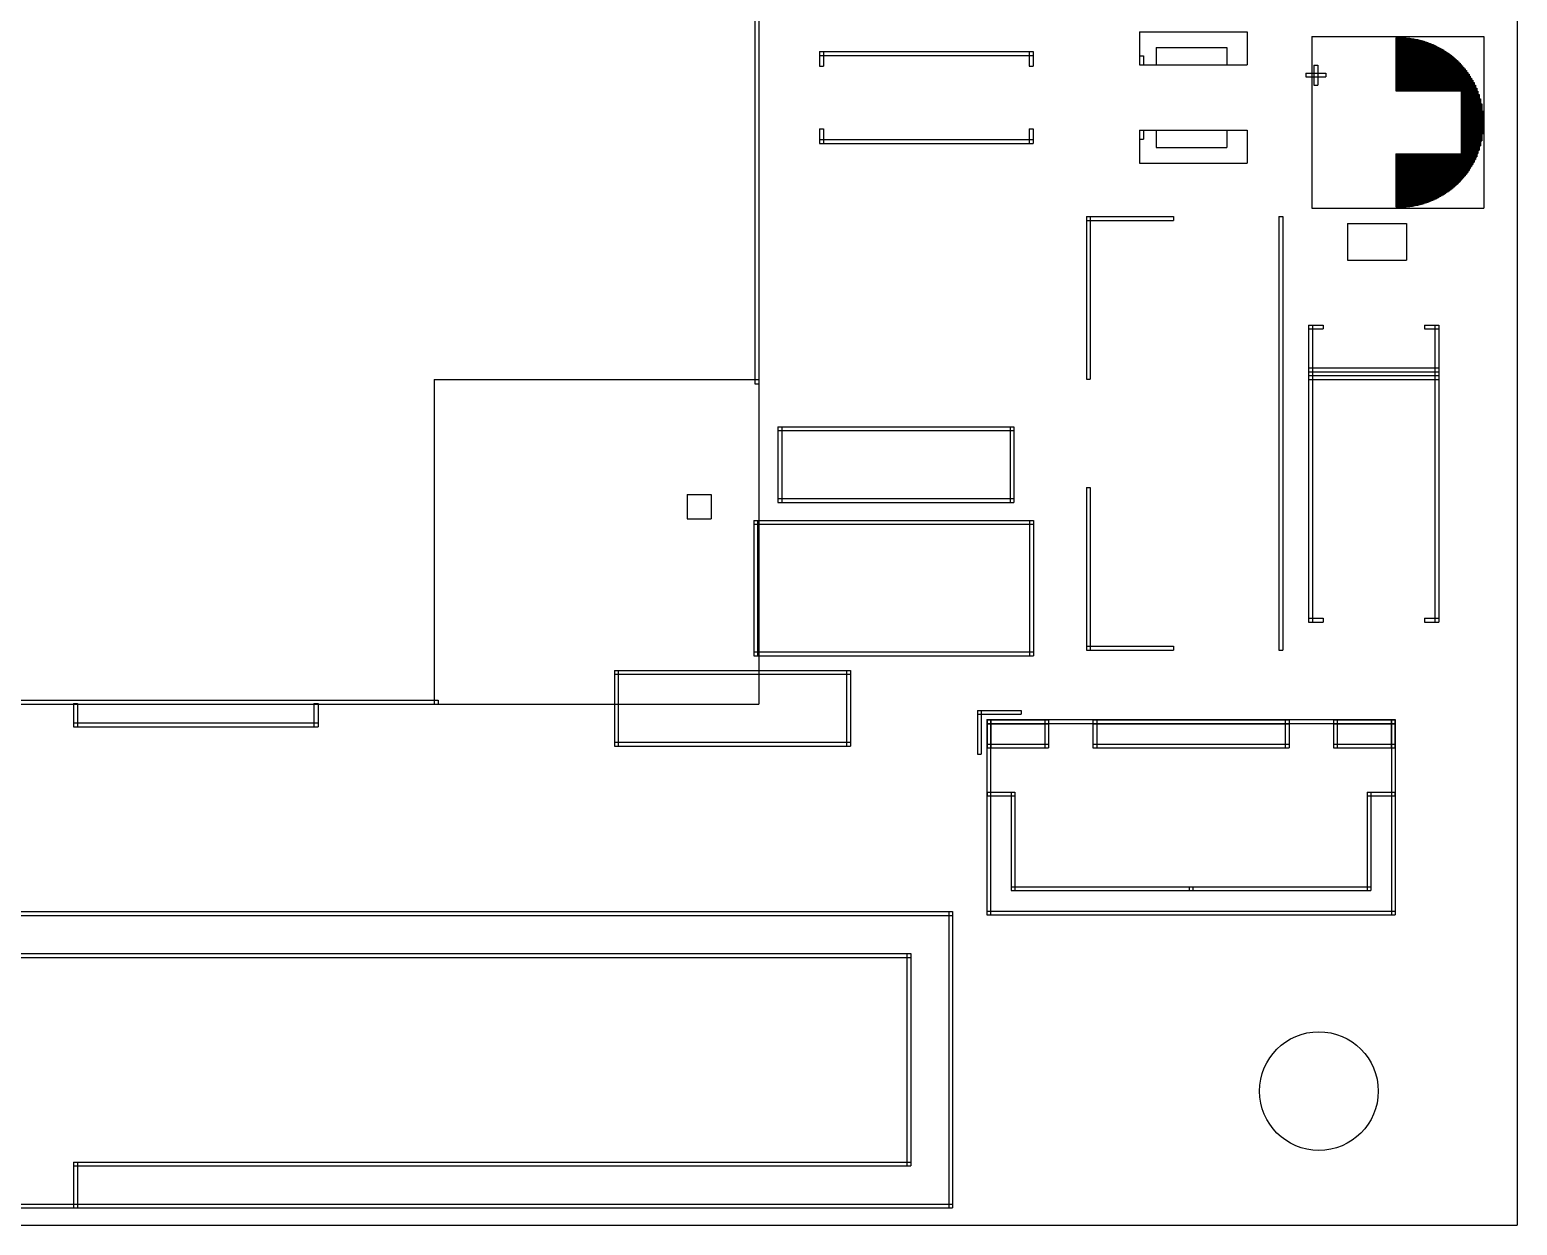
# Model space of a CAD drawing. Header units: metres. Extents: x 0 to 3427, y -3382 to 0.
# Drawn here: x 1601 to 3427, y -3348 to -1880 of the extents above; entities that cross this region are included whole.
import ezdxf

# ---------------------------------------------------------------- set-up
doc = ezdxf.new("R2010")
doc.units = ezdxf.units.M

msp = doc.modelspace()

# ---------------------------------------------------------------- linework, layer by layer
for p in [(3427.165354, 0), (0, -3348.425197)]:
    msp.add_line(p, (3427.165354, -3348.425197))
msp.add_circle((3183.661417, -3183.661417), 72.834646)
at = {"layer": '1'}
for p, q in [((2491.188976, -932.055118), (2491.188976, -2315.007874)), ((2496.188976, -932.055118), (2496.188976, -2315.007874)), ((2963.582677, -1882.874016), (3095.56437, -1882.874016)), ((2963.582677, -1882.874016), (2963.582677, -1923.48)), ((3095.56437, -1882.874016), (3095.56437, -1923.48)), ((3175, -1888.582677), (3386.023622, -1888.582677)), ((3175, -1888.582677), (3175, -2099.606299)), ((3278.149606, -1890.15748), (3282.874016, -1890.15748)), ((3278.149606, -1890.15748), (3278.149606, -1955.511811)), ((3279.724409, -1890.15748), (3284.448819, -1890.15748)), ((3279.724409, -1890.15748), (3279.724409, -1955.511811)), ((3281.299213, -1890.19685), (3286.023622, -1890.19685)), ((3281.299213, -1890.19685), (3281.299213, -1955.511811)), ((3282.874016, -1890.15748), (3282.874016, -1955.511811)), ((3282.874016, -1890.23622), (3287.598425, -1890.23622)), ((3282.874016, -1890.23622), (3282.874016, -1955.511811)), ((3284.448819, -1890.15748), (3284.448819, -1955.511811)), ((3284.448819, -1890.314961), (3289.173228, -1890.314961)), ((3284.448819, -1890.314961), (3284.448819, -1955.511811)), ((3286.023622, -1890.19685), (3286.023622, -1955.511811)), ((3286.023622, -1890.433071), (3290.748031, -1890.433071)), ((3286.023622, -1890.433071), (3286.023622, -1955.511811)), ((3287.598425, -1890.23622), (3287.598425, -1955.511811)), ((3287.598425, -1890.590551), (3292.322835, -1890.590551)), ((3287.598425, -1890.590551), (3287.598425, -1955.511811)), ((3289.173228, -1890.314961), (3289.173228, -1955.511811)), ((3289.173228, -1890.748031), (3293.897638, -1890.748031)), ((3289.173228, -1890.748031), (3289.173228, -1955.511811)), ((3290.748031, -1890.433071), (3290.748031, -1955.511811)), ((3290.748031, -1890.905512), (3295.472441, -1890.905512)), ((3290.748031, -1890.905512), (3290.748031, -1955.511811)), ((3292.322835, -1890.590551), (3292.322835, -1955.511811)), ((3292.322835, -1891.102362), (3297.047244, -1891.102362)), ((3292.322835, -1891.102362), (3292.322835, -1955.511811)), ((3293.897638, -1890.748031), (3293.897638, -1955.511811)), ((3293.897638, -1891.338583), (3298.622047, -1891.338583)), ((3293.897638, -1891.338583), (3293.897638, -1955.511811)), ((3295.472441, -1890.905512), (3295.472441, -1955.511811)), ((3295.472441, -1891.614173), (3300.19685, -1891.614173)), ((3295.472441, -1891.614173), (3295.472441, -1955.511811)), ((3297.047244, -1891.102362), (3297.047244, -1955.511811)), ((3297.047244, -1891.889764), (3301.771654, -1891.889764)), ((3297.047244, -1891.889764), (3297.047244, -1955.511811)), ((3298.622047, -1891.338583), (3298.622047, -1955.511811)), ((3298.622047, -1892.204724), (3303.346457, -1892.204724)), ((3298.622047, -1892.204724), (3298.622047, -1955.511811)), ((3300.19685, -1891.614173), (3300.19685, -1955.511811)), ((3300.19685, -1892.519685), (3304.92126, -1892.519685)), ((3300.19685, -1892.519685), (3300.19685, -1955.511811)), ((3301.771654, -1891.889764), (3301.771654, -1955.511811)), ((3301.771654, -1892.874016), (3306.496063, -1892.874016)), ((3301.771654, -1892.874016), (3301.771654, -1955.511811)), ((3303.346457, -1892.204724), (3303.346457, -1955.511811)), ((3303.346457, -1893.267717), (3308.070866, -1893.267717)), ((3303.346457, -1893.267717), (3303.346457, -1955.511811)), ((3304.92126, -1892.519685), (3304.92126, -1955.511811)), ((3304.92126, -1893.661417), (3309.645669, -1893.661417)), ((3304.92126, -1893.661417), (3304.92126, -1955.511811)), ((3306.496063, -1892.874016), (3306.496063, -1955.511811)), ((3306.535433, -1894.094488), (3311.259843, -1894.094488)), ((3306.535433, -1894.094488), (3306.535433, -1955.511811)), ((3308.070866, -1893.267717), (3308.070866, -1955.511811)), ((3308.110236, -1894.566929), (3312.834646, -1894.566929)), ((3308.110236, -1894.566929), (3308.110236, -1955.511811)), ((3309.645669, -1893.661417), (3309.645669, -1955.511811)), ((3309.685039, -1895.07874), (3314.409449, -1895.07874)), ((3309.685039, -1895.07874), (3309.685039, -1955.511811)), ((3311.259843, -1894.094488), (3311.259843, -1955.511811)), ((3311.259843, -1895.590551), (3315.984252, -1895.590551)), ((3311.259843, -1895.590551), (3311.259843, -1955.511811)), ((3312.834646, -1894.566929), (3312.834646, -1955.511811)), ((3312.834646, -1896.141732), (3317.559055, -1896.141732)), ((3312.834646, -1896.141732), (3312.834646, -1955.511811)), ((3314.409449, -1895.07874), (3314.409449, -1955.511811)), ((3314.409449, -1896.692913), (3319.133858, -1896.692913)), ((3314.409449, -1896.692913), (3314.409449, -1955.511811)), ((3315.984252, -1895.590551), (3315.984252, -1955.511811)), ((3315.984252, -1897.322835), (3320.708661, -1897.322835)), ((3315.984252, -1897.322835), (3315.984252, -1955.511811)), ((3317.559055, -1896.141732), (3317.559055, -1955.511811)), ((3317.559055, -1897.952756), (3322.283465, -1897.952756)), ((3317.559055, -1897.952756), (3317.559055, -1955.511811)), ((3319.133858, -1896.692913), (3319.133858, -1955.511811)), ((3319.133858, -1898.622047), (3323.858268, -1898.622047)), ((3319.133858, -1898.622047), (3319.133858, -1955.511811)), ((3320.708661, -1897.322835), (3320.708661, -1955.511811)), ((3322.283465, -1897.952756), (3322.283465, -1955.511811)), ((3323.858268, -1898.622047), (3323.858268, -1955.511811)), ((3386.023622, -1888.582677), (3386.023622, -2099.606299)), ((2570.669291, -1907.283465), (2832.874016, -1907.283465)), ((2570.669291, -1907.283465), (2570.669291, -1912.007874)), ((2570.669291, -1907.283465), (2575.393701, -1907.283465)), ((2570.669291, -1907.283465), (2570.669291, -1925)), ((2570.669291, -1912.007874), (2832.874016, -1912.007874)), ((2575.393701, -1907.283465), (2575.393701, -1925)), ((2828.149606, -1907.283465), (2832.874016, -1907.283465)), ((2828.149606, -1907.283465), (2828.149606, -1925)), ((2832.874016, -1907.283465), (2832.874016, -1912.007874)), ((2832.874016, -1907.283465), (2832.874016, -1925)), ((2963.582677, -1912.559055), (2968.307087, -1912.559055)), ((2963.582677, -1912.559055), (2963.582677, -1923.425197)), ((2968.307087, -1912.559055), (2968.307087, -1923.425197)), ((2984.017283, -1902.165354), (3070.71378, -1902.165354)), ((2984.017283, -1902.165354), (2984.017283, -1923.431614)), ((3070.71378, -1902.165354), (3070.71378, -1923.431614)), ((3320.708661, -1899.291339), (3325.433071, -1899.291339)), ((3320.708661, -1899.291339), (3320.708661, -1955.511811)), ((3322.283465, -1900.03937), (3327.007874, -1900.03937)), ((3322.283465, -1900.03937), (3322.283465, -1955.511811)), ((3323.858268, -1900.787402), (3328.582677, -1900.787402)), ((3323.858268, -1900.787402), (3323.858268, -1955.511811)), ((3325.433071, -1899.291339), (3325.433071, -1955.511811)), ((3325.433071, -1901.574803), (3330.15748, -1901.574803)), ((3325.433071, -1901.574803), (3325.433071, -1955.511811)), ((3327.007874, -1900.03937), (3327.007874, -1955.511811)), ((3327.007874, -1902.440945), (3331.732283, -1902.440945)), ((3327.007874, -1902.440945), (3327.007874, -1955.511811)), ((3328.582677, -1900.787402), (3328.582677, -1955.511811)), ((3328.582677, -1903.267717), (3333.307087, -1903.267717)), ((3328.582677, -1903.267717), (3328.582677, -1955.511811)), ((3330.15748, -1901.574803), (3330.15748, -1955.511811)), ((3330.15748, -1904.173228), (3334.88189, -1904.173228)), ((3330.15748, -1904.173228), (3330.15748, -1955.511811)), ((3331.732283, -1902.440945), (3331.732283, -1955.511811)), ((3331.732283, -1905.11811), (3336.456693, -1905.11811)), ((3331.732283, -1905.11811), (3331.732283, -1955.511811)), ((3333.307087, -1903.267717), (3333.307087, -1955.511811)), ((3333.307087, -1906.102362), (3338.031496, -1906.102362)), ((3333.307087, -1906.102362), (3333.307087, -1955.511811)), ((3334.88189, -1904.173228), (3334.88189, -1955.511811)), ((3334.88189, -1907.125984), (3339.606299, -1907.125984)), ((3334.88189, -1907.125984), (3334.88189, -1955.511811)), ((3336.456693, -1905.11811), (3336.456693, -1955.511811)), ((3336.456693, -1908.188976), (3341.181102, -1908.188976)), ((3336.456693, -1908.188976), (3336.456693, -1955.511811)), ((3338.031496, -1906.102362), (3338.031496, -1955.511811)), ((3338.031496, -1909.251969), (3342.755906, -1909.251969)), ((3338.031496, -1909.251969), (3338.031496, -1955.511811)), ((3339.606299, -1907.125984), (3339.606299, -1955.511811)), ((3339.606299, -1910.433071), (3344.330709, -1910.433071)), ((3339.606299, -1910.433071), (3339.606299, -1955.511811)), ((3341.181102, -1908.188976), (3341.181102, -1955.511811)), ((3341.181102, -1911.614173), (3345.905512, -1911.614173)), ((3341.181102, -1911.614173), (3341.181102, -1955.511811)), ((3342.755906, -1909.251969), (3342.755906, -1955.511811)), ((3342.755906, -1912.834646), (3347.480315, -1912.834646)), ((3342.755906, -1912.834646), (3342.755906, -1955.511811)), ((3344.330709, -1910.433071), (3344.330709, -1955.511811)), ((3344.330709, -1914.133858), (3349.055118, -1914.133858)), ((3344.330709, -1914.133858), (3344.330709, -1955.511811)), ((3345.905512, -1911.614173), (3345.905512, -1955.511811)), ((3345.905512, -1915.472441), (3350.629921, -1915.472441)), ((3345.905512, -1915.472441), (3345.905512, -1955.511811)), ((3347.480315, -1912.834646), (3347.480315, -1955.511811)), ((3347.480315, -1916.889764), (3352.204724, -1916.889764)), ((3347.480315, -1916.889764), (3347.480315, -1955.511811)), ((3349.055118, -1914.133858), (3349.055118, -1955.511811)), ((3350.629921, -1915.472441), (3350.629921, -1955.511811)), ((3352.204724, -1916.889764), (3352.204724, -1955.511811)), ((2570.669291, -1925), (2575.393701, -1925)), ((2828.149606, -1925), (2832.874016, -1925)), ((2963.582677, -1923.425197), (2968.307087, -1923.425197)), ((2963.582677, -1923.48), (3095.56437, -1923.48)), ((2984.017283, -1923.431614), (3070.71378, -1923.431614)), ((3167.725394, -1933.661417), (3192.134843, -1933.661417)), ((3167.725394, -1933.661417), (3167.725394, -1938.385827)), ((3177.567913, -1923.818898), (3182.292323, -1923.818898)), ((3177.567913, -1923.818898), (3177.567913, -1948.228346)), ((3182.292323, -1923.818898), (3182.292323, -1948.228346)), ((3192.134843, -1933.661417), (3192.134843, -1938.385827)), ((3349.055118, -1918.346457), (3353.779528, -1918.346457)), ((3349.055118, -1918.346457), (3349.055118, -1955.511811)), ((3350.629921, -1919.84252), (3355.354331, -1919.84252)), ((3350.629921, -1919.84252), (3350.629921, -1955.511811)), ((3352.204724, -1921.456693), (3356.929134, -1921.456693)), ((3352.204724, -1921.456693), (3352.204724, -1955.511811)), ((3353.779528, -1918.346457), (3353.779528, -1955.511811)), ((3353.779528, -1923.110236), (3358.503937, -1923.110236)), ((3353.779528, -1923.110236), (3353.779528, -1955.511811)), ((3355.354331, -1919.84252), (3355.354331, -1955.511811)), ((3355.354331, -1924.84252), (3360.07874, -1924.84252)), ((3355.354331, -1924.84252), (3355.354331, -1955.511811)), ((3356.929134, -1921.456693), (3356.929134, -1955.511811)), ((3356.929134, -1926.653543), (3361.653543, -1926.653543)), ((3356.929134, -1926.653543), (3356.929134, -1955.511811)), ((3358.503937, -1923.110236), (3358.503937, -1955.511811)), ((3358.503937, -1928.543307), (3363.228346, -1928.543307)), ((3358.503937, -1928.543307), (3358.503937, -2059.645669)), ((3360.07874, -1924.84252), (3360.07874, -1955.511811)), ((3360.07874, -1930.551181), (3364.80315, -1930.551181)), ((3360.07874, -1930.551181), (3360.07874, -2057.637795)), ((3361.653543, -1926.653543), (3361.653543, -1955.511811)), ((3361.653543, -1932.677165), (3366.377953, -1932.677165)), ((3361.653543, -1932.677165), (3361.653543, -2055.511811)), ((3363.228346, -1928.543307), (3363.228346, -2059.645669)), ((3363.228346, -1934.92126), (3367.952756, -1934.92126)), ((3363.228346, -1934.92126), (3363.228346, -2053.267717)), ((3364.80315, -1930.551181), (3364.80315, -2057.637795)), ((3366.377953, -1932.677165), (3366.377953, -2055.511811)), ((3367.952756, -1934.92126), (3367.952756, -2053.267717)), ((3167.725394, -1938.385827), (3192.134843, -1938.385827)), ((3177.567913, -1948.228346), (3182.292323, -1948.228346)), ((3364.80315, -1937.283465), (3369.527559, -1937.283465)), ((3364.80315, -1937.283465), (3364.80315, -2050.905512)), ((3366.377953, -1939.80315), (3371.102362, -1939.80315)), ((3366.377953, -1939.80315), (3366.377953, -2048.385827)), ((3367.952756, -1942.480315), (3372.677165, -1942.480315)), ((3367.952756, -1942.480315), (3367.952756, -2045.708661)), ((3369.527559, -1937.283465), (3369.527559, -2050.905512)), ((3369.527559, -1945.354331), (3374.251969, -1945.354331)), ((3369.527559, -1945.354331), (3369.527559, -2042.834646)), ((3371.102362, -1939.80315), (3371.102362, -2048.385827)), ((3371.102362, -1948.503937), (3375.826772, -1948.503937)), ((3371.102362, -1948.503937), (3371.102362, -2039.685039)), ((3372.677165, -1942.480315), (3372.677165, -2045.708661)), ((3372.677165, -1951.929134), (3377.401575, -1951.929134)), ((3372.677165, -1951.929134), (3372.677165, -2036.259843)), ((3374.251969, -1945.354331), (3374.251969, -2042.834646)), ((3375.826772, -1948.503937), (3375.826772, -2039.685039)), ((3377.401575, -1951.929134), (3377.401575, -2036.259843)), ((3278.149606, -1955.511811), (3282.874016, -1955.511811)), ((3279.724409, -1955.511811), (3284.448819, -1955.511811)), ((3281.299213, -1955.511811), (3286.023622, -1955.511811)), ((3282.874016, -1955.511811), (3287.598425, -1955.511811)), ((3284.448819, -1955.511811), (3289.173228, -1955.511811)), ((3286.023622, -1955.511811), (3290.748031, -1955.511811)), ((3287.598425, -1955.511811), (3292.322835, -1955.511811)), ((3289.173228, -1955.511811), (3293.897638, -1955.511811)), ((3290.748031, -1955.511811), (3295.472441, -1955.511811)), ((3292.322835, -1955.511811), (3297.047244, -1955.511811)), ((3293.897638, -1955.511811), (3298.622047, -1955.511811)), ((3295.472441, -1955.511811), (3300.19685, -1955.511811)), ((3297.047244, -1955.511811), (3301.771654, -1955.511811)), ((3298.622047, -1955.511811), (3303.346457, -1955.511811)), ((3300.19685, -1955.511811), (3304.92126, -1955.511811)), ((3301.771654, -1955.511811), (3306.496063, -1955.511811)), ((3303.346457, -1955.511811), (3308.070866, -1955.511811)), ((3304.92126, -1955.511811), (3309.645669, -1955.511811)), ((3306.535433, -1955.511811), (3311.259843, -1955.511811)), ((3308.110236, -1955.511811), (3312.834646, -1955.511811)), ((3309.685039, -1955.511811), (3314.409449, -1955.511811)), ((3311.259843, -1955.511811), (3315.984252, -1955.511811)), ((3312.834646, -1955.511811), (3317.559055, -1955.511811)), ((3314.409449, -1955.511811), (3319.133858, -1955.511811)), ((3315.984252, -1955.511811), (3320.708661, -1955.511811)), ((3317.559055, -1955.511811), (3322.283465, -1955.511811)), ((3319.133858, -1955.511811), (3323.858268, -1955.511811)), ((3320.708661, -1955.511811), (3325.433071, -1955.511811)), ((3322.283465, -1955.511811), (3327.007874, -1955.511811)), ((3323.858268, -1955.511811), (3328.582677, -1955.511811)), ((3325.433071, -1955.511811), (3330.15748, -1955.511811)), ((3327.007874, -1955.511811), (3331.732283, -1955.511811)), ((3328.582677, -1955.511811), (3333.307087, -1955.511811)), ((3330.15748, -1955.511811), (3334.88189, -1955.511811)), ((3331.732283, -1955.511811), (3336.456693, -1955.511811)), ((3333.307087, -1955.511811), (3338.031496, -1955.511811)), ((3334.88189, -1955.511811), (3339.606299, -1955.511811)), ((3336.456693, -1955.511811), (3341.181102, -1955.511811)), ((3338.031496, -1955.511811), (3342.755906, -1955.511811)), ((3339.606299, -1955.511811), (3344.330709, -1955.511811)), ((3341.181102, -1955.511811), (3345.905512, -1955.511811)), ((3342.755906, -1955.511811), (3347.480315, -1955.511811)), ((3344.330709, -1955.511811), (3349.055118, -1955.511811)), ((3345.905512, -1955.511811), (3350.629921, -1955.511811)), ((3347.480315, -1955.511811), (3352.204724, -1955.511811)), ((3349.055118, -1955.511811), (3353.779528, -1955.511811)), ((3350.629921, -1955.511811), (3355.354331, -1955.511811)), ((3352.204724, -1955.511811), (3356.929134, -1955.511811)), ((3353.779528, -1955.511811), (3358.503937, -1955.511811)), ((3355.354331, -1955.511811), (3360.07874, -1955.511811)), ((3356.929134, -1955.511811), (3361.653543, -1955.511811)), ((3374.251969, -1955.708661), (3378.976378, -1955.708661)), ((3374.251969, -1955.708661), (3374.251969, -2032.480315)), ((3375.826772, -1960.03937), (3380.551181, -1960.03937)), ((3375.826772, -1960.03937), (3375.826772, -2028.149606)), ((3377.401575, -1965.07874), (3382.125984, -1965.07874)), ((3377.401575, -1965.07874), (3377.401575, -2023.110236)), ((3378.976378, -1955.708661), (3378.976378, -2032.480315)), ((3378.976378, -1971.338583), (3383.700787, -1971.338583)), ((3378.976378, -1971.338583), (3378.976378, -2016.850394)), ((3380.551181, -1960.03937), (3380.551181, -2028.149606)), ((3382.125984, -1965.07874), (3382.125984, -2023.110236)), ((3383.700787, -1971.338583), (3383.700787, -2016.850394)), ((3380.551181, -1980.551181), (3385.275591, -1980.551181)), ((3380.551181, -1980.551181), (3380.551181, -2007.637795)), ((3385.275591, -1980.551181), (3385.275591, -2007.637795)), ((2570.669291, -2002.165354), (2575.393701, -2002.165354)), ((2570.669291, -2002.165354), (2570.669291, -2019.88189)), ((2575.393701, -2002.165354), (2575.393701, -2019.88189)), ((2828.149606, -2002.165354), (2832.874016, -2002.165354)), ((2828.149606, -2002.165354), (2828.149606, -2019.88189)), ((2832.874016, -2002.165354), (2832.874016, -2019.88189)), ((2963.582677, -2003.685354), (3095.56437, -2003.685354)), ((2963.582677, -2003.685354), (2963.582677, -2044.291339)), ((2963.582677, -2003.740157), (2968.307087, -2003.740157)), ((2963.582677, -2003.740157), (2963.582677, -2014.606299)), ((2968.307087, -2003.740157), (2968.307087, -2014.606299)), ((2984.017283, -2003.73374), (3070.71378, -2003.73374)), ((2984.017283, -2003.73374), (2984.017283, -2025)), ((3070.71378, -2003.73374), (3070.71378, -2025)), ((3095.56437, -2003.685354), (3095.56437, -2044.291339)), ((3380.551181, -2007.637795), (3385.275591, -2007.637795)), ((2570.669291, -2015.15748), (2832.874016, -2015.15748)), ((2570.669291, -2015.15748), (2570.669291, -2019.88189)), ((2570.669291, -2019.88189), (2575.393701, -2019.88189)), ((2570.669291, -2019.88189), (2832.874016, -2019.88189)), ((2828.149606, -2019.88189), (2832.874016, -2019.88189)), ((2832.874016, -2015.15748), (2832.874016, -2019.88189)), ((2963.582677, -2014.606299), (2968.307087, -2014.606299)), ((2984.017283, -2025), (3070.71378, -2025)), ((3377.401575, -2023.110236), (3382.125984, -2023.110236)), ((3378.976378, -2016.850394), (3383.700787, -2016.850394)), ((2963.582677, -2044.291339), (3095.56437, -2044.291339)), ((3278.149606, -2032.677165), (3282.874016, -2032.677165)), ((3278.149606, -2032.677165), (3278.149606, -2098.031496)), ((3279.724409, -2032.677165), (3284.448819, -2032.677165)), ((3279.724409, -2032.677165), (3279.724409, -2098.031496)), ((3281.299213, -2032.677165), (3286.023622, -2032.677165)), ((3281.299213, -2032.677165), (3281.299213, -2097.992126)), ((3282.874016, -2032.677165), (3282.874016, -2098.031496)), ((3282.874016, -2032.677165), (3287.598425, -2032.677165)), ((3282.874016, -2032.677165), (3282.874016, -2097.952756)), ((3284.448819, -2032.677165), (3284.448819, -2098.031496)), ((3284.448819, -2032.677165), (3289.173228, -2032.677165)), ((3284.448819, -2032.677165), (3284.448819, -2097.874016)), ((3286.023622, -2032.677165), (3286.023622, -2097.992126)), ((3286.023622, -2032.677165), (3290.748031, -2032.677165)), ((3286.023622, -2032.677165), (3286.023622, -2097.755906)), ((3287.598425, -2032.677165), (3292.322835, -2032.677165)), ((3287.598425, -2032.677165), (3287.598425, -2097.598425)), ((3287.598425, -2032.677165), (3287.598425, -2097.952756)), ((3289.173228, -2032.677165), (3293.897638, -2032.677165)), ((3289.173228, -2032.677165), (3289.173228, -2097.440945)), ((3289.173228, -2032.677165), (3289.173228, -2097.874016)), ((3290.748031, -2032.677165), (3295.472441, -2032.677165)), ((3290.748031, -2032.677165), (3290.748031, -2097.283465)), ((3290.748031, -2032.677165), (3290.748031, -2097.755906)), ((3292.322835, -2032.677165), (3292.322835, -2097.598425)), ((3292.322835, -2032.677165), (3297.047244, -2032.677165)), ((3292.322835, -2032.677165), (3292.322835, -2097.086614)), ((3293.897638, -2032.677165), (3298.622047, -2032.677165)), ((3293.897638, -2032.677165), (3293.897638, -2096.850394)), ((3293.897638, -2032.677165), (3293.897638, -2097.440945)), ((3295.472441, -2032.677165), (3300.19685, -2032.677165)), ((3295.472441, -2032.677165), (3295.472441, -2096.574803)), ((3295.472441, -2032.677165), (3295.472441, -2097.283465)), ((3297.047244, -2032.677165), (3301.771654, -2032.677165)), ((3297.047244, -2032.677165), (3297.047244, -2096.299213)), ((3297.047244, -2032.677165), (3297.047244, -2097.086614)), ((3298.622047, -2032.677165), (3303.346457, -2032.677165)), ((3298.622047, -2032.677165), (3298.622047, -2095.984252)), ((3298.622047, -2032.677165), (3298.622047, -2096.850394)), ((3300.19685, -2032.677165), (3300.19685, -2096.574803)), ((3300.19685, -2032.677165), (3304.92126, -2032.677165)), ((3300.19685, -2032.677165), (3300.19685, -2095.669291)), ((3301.771654, -2032.677165), (3301.771654, -2096.299213)), ((3301.771654, -2032.677165), (3306.496063, -2032.677165)), ((3301.771654, -2032.677165), (3301.771654, -2095.314961)), ((3303.346457, -2032.677165), (3303.346457, -2095.984252)), ((3303.346457, -2032.677165), (3308.070866, -2032.677165)), ((3303.346457, -2032.677165), (3303.346457, -2094.92126)), ((3304.92126, -2032.677165), (3309.645669, -2032.677165)), ((3304.92126, -2032.677165), (3304.92126, -2094.527559)), ((3304.92126, -2032.677165), (3304.92126, -2095.669291)), ((3306.496063, -2032.677165), (3306.496063, -2095.314961)), ((3306.535433, -2032.677165), (3311.259843, -2032.677165)), ((3306.535433, -2032.677165), (3306.535433, -2094.094488)), ((3308.070866, -2032.677165), (3308.070866, -2094.92126)), ((3308.110236, -2032.677165), (3312.834646, -2032.677165)), ((3308.110236, -2032.677165), (3308.110236, -2093.622047)), ((3309.645669, -2032.677165), (3309.645669, -2094.527559)), ((3309.685039, -2032.677165), (3314.409449, -2032.677165)), ((3309.685039, -2032.677165), (3309.685039, -2093.110236)), ((3311.259843, -2032.677165), (3311.259843, -2094.094488)), ((3311.259843, -2032.677165), (3315.984252, -2032.677165)), ((3311.259843, -2032.677165), (3311.259843, -2092.598425)), ((3312.834646, -2032.677165), (3317.559055, -2032.677165)), ((3312.834646, -2032.677165), (3312.834646, -2092.047244)), ((3312.834646, -2032.677165), (3312.834646, -2093.622047)), ((3314.409449, -2032.677165), (3314.409449, -2093.110236)), ((3314.409449, -2032.677165), (3319.133858, -2032.677165)), ((3314.409449, -2032.677165), (3314.409449, -2091.496063)), ((3315.984252, -2032.677165), (3320.708661, -2032.677165)), ((3315.984252, -2032.677165), (3315.984252, -2090.866142)), ((3315.984252, -2032.677165), (3315.984252, -2092.598425)), ((3317.559055, -2032.677165), (3317.559055, -2092.047244)), ((3317.559055, -2032.677165), (3322.283465, -2032.677165)), ((3317.559055, -2032.677165), (3317.559055, -2090.23622)), ((3319.133858, -2032.677165), (3323.858268, -2032.677165)), ((3319.133858, -2032.677165), (3319.133858, -2089.566929)), ((3319.133858, -2032.677165), (3319.133858, -2091.496063)), ((3320.708661, -2032.677165), (3320.708661, -2090.866142)), ((3320.708661, -2032.677165), (3325.433071, -2032.677165)), ((3320.708661, -2032.677165), (3320.708661, -2088.897638)), ((3322.283465, -2032.677165), (3327.007874, -2032.677165)), ((3322.283465, -2032.677165), (3322.283465, -2088.149606)), ((3322.283465, -2032.677165), (3322.283465, -2090.23622)), ((3323.858268, -2032.677165), (3328.582677, -2032.677165)), ((3323.858268, -2032.677165), (3323.858268, -2087.401575)), ((3323.858268, -2032.677165), (3323.858268, -2089.566929)), ((3325.433071, -2032.677165), (3330.15748, -2032.677165)), ((3325.433071, -2032.677165), (3325.433071, -2086.614173)), ((3325.433071, -2032.677165), (3325.433071, -2088.897638)), ((3327.007874, -2032.677165), (3327.007874, -2088.149606)), ((3327.007874, -2032.677165), (3331.732283, -2032.677165)), ((3327.007874, -2032.677165), (3327.007874, -2085.748031)), ((3328.582677, -2032.677165), (3328.582677, -2087.401575)), ((3328.582677, -2032.677165), (3333.307087, -2032.677165)), ((3328.582677, -2032.677165), (3328.582677, -2084.92126)), ((3330.15748, -2032.677165), (3330.15748, -2086.614173)), ((3330.15748, -2032.677165), (3334.88189, -2032.677165)), ((3330.15748, -2032.677165), (3330.15748, -2084.015748)), ((3331.732283, -2032.677165), (3336.456693, -2032.677165)), ((3331.732283, -2032.677165), (3331.732283, -2083.070866)), ((3331.732283, -2032.677165), (3331.732283, -2085.748031)), ((3333.307087, -2032.677165), (3338.031496, -2032.677165)), ((3333.307087, -2032.677165), (3333.307087, -2082.086614)), ((3333.307087, -2032.677165), (3333.307087, -2084.92126)), ((3334.88189, -2032.677165), (3339.606299, -2032.677165)), ((3334.88189, -2032.677165), (3334.88189, -2081.062992)), ((3334.88189, -2032.677165), (3334.88189, -2084.015748)), ((3336.456693, -2032.677165), (3336.456693, -2083.070866)), ((3336.456693, -2032.677165), (3341.181102, -2032.677165)), ((3336.456693, -2032.677165), (3336.456693, -2080)), ((3338.031496, -2032.677165), (3338.031496, -2082.086614)), ((3338.031496, -2032.677165), (3342.755906, -2032.677165)), ((3338.031496, -2032.677165), (3338.031496, -2078.937008)), ((3339.606299, -2032.677165), (3339.606299, -2081.062992)), ((3339.606299, -2032.677165), (3344.330709, -2032.677165)), ((3339.606299, -2032.677165), (3339.606299, -2077.755906)), ((3341.181102, -2032.677165), (3341.181102, -2080)), ((3341.181102, -2032.677165), (3345.905512, -2032.677165)), ((3341.181102, -2032.677165), (3341.181102, -2076.574803)), ((3342.755906, -2032.677165), (3342.755906, -2078.937008)), ((3342.755906, -2032.677165), (3347.480315, -2032.677165)), ((3342.755906, -2032.677165), (3342.755906, -2075.354331)), ((3344.330709, -2032.677165), (3349.055118, -2032.677165)), ((3344.330709, -2032.677165), (3344.330709, -2074.055118)), ((3344.330709, -2032.677165), (3344.330709, -2077.755906)), ((3345.905512, -2032.677165), (3350.629921, -2032.677165)), ((3345.905512, -2032.677165), (3345.905512, -2072.716535)), ((3345.905512, -2032.677165), (3345.905512, -2076.574803)), ((3347.480315, -2032.677165), (3352.204724, -2032.677165)), ((3347.480315, -2032.677165), (3347.480315, -2071.299213)), ((3347.480315, -2032.677165), (3347.480315, -2075.354331)), ((3349.055118, -2032.677165), (3349.055118, -2074.055118)), ((3349.055118, -2032.677165), (3353.779528, -2032.677165)), ((3349.055118, -2032.677165), (3349.055118, -2069.84252)), ((3350.629921, -2032.677165), (3355.354331, -2032.677165)), ((3350.629921, -2032.677165), (3350.629921, -2068.346457)), ((3350.629921, -2032.677165), (3350.629921, -2072.716535)), ((3352.204724, -2032.677165), (3356.929134, -2032.677165)), ((3352.204724, -2032.677165), (3352.204724, -2066.732283)), ((3352.204724, -2032.677165), (3352.204724, -2071.299213)), ((3353.779528, -2032.677165), (3353.779528, -2069.84252)), ((3353.779528, -2032.677165), (3358.503937, -2032.677165)), ((3353.779528, -2032.677165), (3353.779528, -2065.07874)), ((3355.354331, -2032.677165), (3355.354331, -2068.346457)), ((3355.354331, -2032.677165), (3360.07874, -2032.677165)), ((3355.354331, -2032.677165), (3355.354331, -2063.346457)), ((3356.929134, -2032.677165), (3361.653543, -2032.677165)), ((3356.929134, -2032.677165), (3356.929134, -2061.535433)), ((3356.929134, -2032.677165), (3356.929134, -2066.732283)), ((3358.503937, -2032.677165), (3358.503937, -2065.07874)), ((3360.07874, -2032.677165), (3360.07874, -2063.346457)), ((3361.653543, -2032.677165), (3361.653543, -2061.535433)), ((3369.527559, -2042.834646), (3374.251969, -2042.834646)), ((3371.102362, -2039.685039), (3375.826772, -2039.685039)), ((3372.677165, -2036.259843), (3377.401575, -2036.259843)), ((3374.251969, -2032.480315), (3378.976378, -2032.480315)), ((3375.826772, -2028.149606), (3380.551181, -2028.149606)), ((3355.354331, -2063.346457), (3360.07874, -2063.346457)), ((3356.929134, -2061.535433), (3361.653543, -2061.535433)), ((3358.503937, -2059.645669), (3363.228346, -2059.645669)), ((3360.07874, -2057.637795), (3364.80315, -2057.637795)), ((3361.653543, -2055.511811), (3366.377953, -2055.511811)), ((3363.228346, -2053.267717), (3367.952756, -2053.267717)), ((3364.80315, -2050.905512), (3369.527559, -2050.905512)), ((3366.377953, -2048.385827), (3371.102362, -2048.385827)), ((3367.952756, -2045.708661), (3372.677165, -2045.708661)), ((3334.88189, -2081.062992), (3339.606299, -2081.062992)), ((3336.456693, -2080), (3341.181102, -2080)), ((3338.031496, -2078.937008), (3342.755906, -2078.937008)), ((3339.606299, -2077.755906), (3344.330709, -2077.755906)), ((3341.181102, -2076.574803), (3345.905512, -2076.574803)), ((3342.755906, -2075.354331), (3347.480315, -2075.354331)), ((3344.330709, -2074.055118), (3349.055118, -2074.055118)), ((3345.905512, -2072.716535), (3350.629921, -2072.716535)), ((3347.480315, -2071.299213), (3352.204724, -2071.299213)), ((3349.055118, -2069.84252), (3353.779528, -2069.84252)), ((3350.629921, -2068.346457), (3355.354331, -2068.346457)), ((3352.204724, -2066.732283), (3356.929134, -2066.732283)), ((3353.779528, -2065.07874), (3358.503937, -2065.07874)), ((3175, -2099.606299), (3386.023622, -2099.606299)), ((3278.149606, -2098.031496), (3282.874016, -2098.031496)), ((3279.724409, -2098.031496), (3284.448819, -2098.031496)), ((3281.299213, -2097.992126), (3286.023622, -2097.992126)), ((3282.874016, -2097.952756), (3287.598425, -2097.952756)), ((3284.448819, -2097.874016), (3289.173228, -2097.874016)), ((3286.023622, -2097.755906), (3290.748031, -2097.755906)), ((3287.598425, -2097.598425), (3292.322835, -2097.598425)), ((3289.173228, -2097.440945), (3293.897638, -2097.440945)), ((3290.748031, -2097.283465), (3295.472441, -2097.283465)), ((3292.322835, -2097.086614), (3297.047244, -2097.086614)), ((3293.897638, -2096.850394), (3298.622047, -2096.850394)), ((3295.472441, -2096.574803), (3300.19685, -2096.574803)), ((3297.047244, -2096.299213), (3301.771654, -2096.299213)), ((3298.622047, -2095.984252), (3303.346457, -2095.984252)), ((3300.19685, -2095.669291), (3304.92126, -2095.669291)), ((3301.771654, -2095.314961), (3306.496063, -2095.314961)), ((3303.346457, -2094.92126), (3308.070866, -2094.92126)), ((3304.92126, -2094.527559), (3309.645669, -2094.527559)), ((3306.535433, -2094.094488), (3311.259843, -2094.094488)), ((3308.110236, -2093.622047), (3312.834646, -2093.622047)), ((3309.685039, -2093.110236), (3314.409449, -2093.110236)), ((3311.259843, -2092.598425), (3315.984252, -2092.598425)), ((3312.834646, -2092.047244), (3317.559055, -2092.047244)), ((3314.409449, -2091.496063), (3319.133858, -2091.496063)), ((3315.984252, -2090.866142), (3320.708661, -2090.866142)), ((3317.559055, -2090.23622), (3322.283465, -2090.23622)), ((3319.133858, -2089.566929), (3323.858268, -2089.566929)), ((3320.708661, -2088.897638), (3325.433071, -2088.897638)), ((3322.283465, -2088.149606), (3327.007874, -2088.149606)), ((3323.858268, -2087.401575), (3328.582677, -2087.401575)), ((3325.433071, -2086.614173), (3330.15748, -2086.614173)), ((3327.007874, -2085.748031), (3331.732283, -2085.748031)), ((3328.582677, -2084.92126), (3333.307087, -2084.92126)), ((3330.15748, -2084.015748), (3334.88189, -2084.015748)), ((3331.732283, -2083.070866), (3336.456693, -2083.070866)), ((3333.307087, -2082.086614), (3338.031496, -2082.086614)), ((2898.228346, -2109.84252), (2902.952756, -2109.84252)), ((2898.228346, -2109.84252), (2898.228346, -2309.448819)), ((2898.228346, -2109.84252), (3005.314961, -2109.84252)), ((2898.228346, -2109.84252), (2898.228346, -2114.566929)), ((2898.228346, -2114.566929), (3005.314961, -2114.566929)), ((2902.952756, -2109.84252), (2902.952756, -2309.448819)), ((3005.314961, -2109.84252), (3005.314961, -2114.566929)), ((3134.448819, -2109.84252), (3139.173228, -2109.84252)), ((3134.448819, -2109.84252), (3134.448819, -2642.125984)), ((3139.173228, -2109.84252), (3139.173228, -2642.125984)), ((3218.799213, -2118.110236), (3291.043307, -2118.110236)), ((3218.799213, -2118.110236), (3218.799213, -2163.385827)), ((3291.043307, -2118.110236), (3291.043307, -2163.385827)), ((3218.799213, -2163.385827), (3291.043307, -2163.385827)), ((3171.062992, -2243.110236), (3175.787402, -2243.110236)), ((3171.062992, -2243.110236), (3171.062992, -2607.677165)), ((3171.062992, -2243.110236), (3188.779528, -2243.110236)), ((3171.062992, -2243.110236), (3171.062992, -2247.834646)), ((3175.787402, -2243.110236), (3175.787402, -2607.677165)), ((3188.779528, -2243.110236), (3188.779528, -2247.834646)), ((3313.188976, -2243.110236), (3330.905512, -2243.110236)), ((3313.188976, -2243.110236), (3313.188976, -2247.834646)), ((3326.181102, -2243.110236), (3330.905512, -2243.110236)), ((3326.181102, -2243.110236), (3326.181102, -2607.677165)), ((3330.905512, -2243.110236), (3330.905512, -2607.677165)), ((3330.905512, -2243.110236), (3330.905512, -2247.834646)), ((3171.062992, -2247.834646), (3188.779528, -2247.834646)), ((3313.188976, -2247.834646), (3330.905512, -2247.834646)), ((3171.062992, -2295.669291), (3330.905512, -2295.669291)), ((3171.062992, -2295.669291), (3171.062992, -2300.393701)), ((3171.062992, -2300.393701), (3330.905512, -2300.393701)), ((3171.062992, -2300.393701), (3330.905512, -2300.393701)), ((3171.062992, -2300.393701), (3171.062992, -2305.11811)), ((3330.905512, -2295.669291), (3330.905512, -2300.393701)), ((3330.905512, -2300.393701), (3330.905512, -2305.11811)), ((2097.488189, -2310.007874), (2496.188976, -2310.007874)), ((2097.488189, -2310.007874), (2097.488189, -2708.708661)), ((2491.188976, -2315.007874), (2496.188976, -2315.007874)), ((2496.188976, -2310.007874), (2496.188976, -2708.708661)), ((2898.228346, -2309.448819), (2902.952756, -2309.448819)), ((3171.062992, -2305.11811), (3330.905512, -2305.11811)), ((3171.062992, -2305.11811), (3330.905512, -2305.11811)), ((3171.062992, -2305.11811), (3171.062992, -2309.84252)), ((3171.062992, -2309.84252), (3330.905512, -2309.84252)), ((3330.905512, -2305.11811), (3330.905512, -2309.84252)), ((2519.488189, -2367.913386), (2524.212598, -2367.913386)), ((2519.488189, -2367.913386), (2519.488189, -2460.826772)), ((2519.488189, -2367.913386), (2809.251969, -2367.913386)), ((2519.488189, -2367.913386), (2519.488189, -2372.637795)), ((2519.488189, -2372.637795), (2809.251969, -2372.637795)), ((2524.212598, -2367.913386), (2524.212598, -2460.826772)), ((2804.527559, -2367.913386), (2809.251969, -2367.913386)), ((2804.527559, -2367.913386), (2804.527559, -2460.826772)), ((2809.251969, -2367.913386), (2809.251969, -2460.826772)), ((2809.251969, -2367.913386), (2809.251969, -2372.637795)), ((2898.228346, -2442.519685), (2902.952756, -2442.519685)), ((2898.228346, -2442.519685), (2898.228346, -2642.125984)), ((2902.952756, -2442.519685), (2902.952756, -2642.125984)), ((2408.019685, -2451.248031), (2437.625984, -2451.248031)), ((2408.019685, -2451.248031), (2408.019685, -2480.854331)), ((2437.625984, -2451.248031), (2437.625984, -2480.854331)), ((2519.488189, -2456.102362), (2809.251969, -2456.102362)), ((2519.488189, -2456.102362), (2519.488189, -2460.826772)), ((2519.488189, -2460.826772), (2524.212598, -2460.826772)), ((2519.488189, -2460.826772), (2809.251969, -2460.826772)), ((2804.527559, -2460.826772), (2809.251969, -2460.826772)), ((2809.251969, -2456.102362), (2809.251969, -2460.826772)), ((2408.019685, -2480.854331), (2437.625984, -2480.854331)), ((2489.76378, -2482.874016), (2494.488189, -2482.874016)), ((2489.76378, -2482.874016), (2489.76378, -2649.015748)), ((2489.76378, -2482.874016), (2833.070866, -2482.874016)), ((2489.76378, -2482.874016), (2489.76378, -2487.598425)), ((2494.488189, -2482.874016), (2494.488189, -2649.015748)), ((2828.346457, -2482.874016), (2833.070866, -2482.874016)), ((2828.346457, -2482.874016), (2828.346457, -2649.015748)), ((2833.070866, -2482.874016), (2833.070866, -2487.598425)), ((2833.070866, -2482.874016), (2833.070866, -2649.015748)), ((2489.76378, -2487.598425), (2833.070866, -2487.598425)), ((3171.062992, -2602.952756), (3188.779528, -2602.952756)), ((3171.062992, -2602.952756), (3171.062992, -2607.677165)), ((3171.062992, -2607.677165), (3188.779528, -2607.677165)), ((3171.062992, -2607.677165), (3175.787402, -2607.677165)), ((3188.779528, -2602.952756), (3188.779528, -2607.677165)), ((3313.188976, -2602.952756), (3330.905512, -2602.952756)), ((3313.188976, -2602.952756), (3313.188976, -2607.677165)), ((3313.188976, -2607.677165), (3330.905512, -2607.677165)), ((3326.181102, -2607.677165), (3330.905512, -2607.677165)), ((3330.905512, -2602.952756), (3330.905512, -2607.677165)), ((2489.76378, -2644.291339), (2833.070866, -2644.291339)), ((2489.76378, -2644.291339), (2489.76378, -2649.015748)), ((2833.070866, -2644.291339), (2833.070866, -2649.015748)), ((2898.228346, -2637.401575), (3005.314961, -2637.401575)), ((2898.228346, -2637.401575), (2898.228346, -2642.125984)), ((2898.228346, -2642.125984), (3005.314961, -2642.125984)), ((2898.228346, -2642.125984), (2902.952756, -2642.125984)), ((3005.314961, -2637.401575), (3005.314961, -2642.125984)), ((3134.448819, -2642.125984), (3139.173228, -2642.125984)), ((2489.76378, -2649.015748), (2494.488189, -2649.015748)), ((2489.76378, -2649.015748), (2833.070866, -2649.015748)), ((2828.346457, -2649.015748), (2833.070866, -2649.015748)), ((2318.700787, -2667.125984), (2608.464567, -2667.125984)), ((2318.700787, -2667.125984), (2318.700787, -2671.850394)), ((2318.700787, -2667.125984), (2323.425197, -2667.125984)), ((2318.700787, -2667.125984), (2318.700787, -2760.03937)), ((2318.700787, -2671.850394), (2608.464567, -2671.850394)), ((2323.425197, -2667.125984), (2323.425197, -2760.03937)), ((2603.740157, -2667.125984), (2608.464567, -2667.125984)), ((2603.740157, -2667.125984), (2603.740157, -2760.03937)), ((2608.464567, -2667.125984), (2608.464567, -2760.03937)), ((2608.464567, -2667.125984), (2608.464567, -2671.850394)), ((1506.937008, -2703.708661), (2102.488189, -2703.708661)), ((1506.937008, -2708.708661), (2102.488189, -2708.708661)), ((1654.574803, -2707.645669), (1659.574803, -2707.645669)), ((1654.574803, -2707.645669), (1654.574803, -2736.267717)), ((1659.574803, -2707.645669), (1659.574803, -2736.267717)), ((1949.850394, -2707.645669), (1954.850394, -2707.645669)), ((1949.850394, -2707.645669), (1949.850394, -2736.267717)), ((1954.850394, -2707.645669), (1954.850394, -2736.267717)), ((2097.488189, -2708.708661), (2496.188976, -2708.708661)), ((2102.488189, -2703.708661), (2102.488189, -2708.708661)), ((2764.370079, -2716.141732), (2818.307087, -2716.141732)), ((2764.370079, -2716.141732), (2764.370079, -2720.866142)), ((2764.370079, -2716.141732), (2769.094488, -2716.141732)), ((2764.370079, -2716.141732), (2764.370079, -2770.07874)), ((2764.370079, -2720.866142), (2818.307087, -2720.866142)), ((2769.094488, -2716.141732), (2769.094488, -2770.07874)), ((2818.307087, -2716.141732), (2818.307087, -2720.866142)), ((1654.574803, -2731.267717), (1954.850394, -2731.267717)), ((1654.574803, -2731.267717), (1654.574803, -2736.267717)), ((1654.574803, -2736.267717), (1659.574803, -2736.267717)), ((1654.574803, -2736.267717), (1954.850394, -2736.267717)), ((1949.850394, -2736.267717), (1954.850394, -2736.267717)), ((1954.850394, -2731.267717), (1954.850394, -2736.267717)), ((2775.787402, -2727.559055), (2780.511811, -2727.559055)), ((2775.787402, -2727.559055), (2775.787402, -2967.322835)), ((2775.787402, -2727.559055), (3277.362205, -2727.559055)), ((2775.787402, -2727.559055), (2775.787402, -2732.283465)), ((2775.787402, -2732.283465), (3277.362205, -2732.283465)), ((2776.181102, -2727.952756), (2851.771654, -2727.952756)), ((2776.181102, -2727.952756), (2776.181102, -2732.677165)), ((2776.181102, -2727.952756), (2780.905512, -2727.952756)), ((2776.181102, -2727.952756), (2776.181102, -2762.204724)), ((2776.181102, -2732.677165), (2851.771654, -2732.677165)), ((2780.511811, -2727.559055), (2780.511811, -2967.322835)), ((2780.905512, -2727.952756), (2780.905512, -2762.204724)), ((2847.047244, -2727.952756), (2851.771654, -2727.952756)), ((2847.047244, -2727.952756), (2847.047244, -2762.204724)), ((2851.771654, -2727.952756), (2851.771654, -2732.677165)), ((2851.771654, -2727.952756), (2851.771654, -2762.204724)), ((2906.102362, -2727.952756), (3147.047244, -2727.952756)), ((2906.102362, -2727.952756), (2906.102362, -2732.677165)), ((2906.102362, -2727.952756), (2910.826772, -2727.952756)), ((2906.102362, -2727.952756), (2906.102362, -2762.204724)), ((2906.102362, -2732.677165), (3147.047244, -2732.677165)), ((2910.826772, -2727.952756), (2910.826772, -2762.204724)), ((3142.322835, -2727.952756), (3147.047244, -2727.952756)), ((3142.322835, -2727.952756), (3142.322835, -2762.204724)), ((3147.047244, -2727.952756), (3147.047244, -2732.677165)), ((3147.047244, -2727.952756), (3147.047244, -2762.204724)), ((3201.377953, -2727.952756), (3276.968504, -2727.952756)), ((3201.377953, -2727.952756), (3201.377953, -2732.677165)), ((3201.377953, -2727.952756), (3206.102362, -2727.952756)), ((3201.377953, -2727.952756), (3201.377953, -2762.204724)), ((3201.377953, -2732.677165), (3276.968504, -2732.677165)), ((3206.102362, -2727.952756), (3206.102362, -2762.204724)), ((3272.244094, -2727.952756), (3276.968504, -2727.952756)), ((3272.244094, -2727.952756), (3272.244094, -2762.204724)), ((3272.637795, -2727.559055), (3277.362205, -2727.559055)), ((3272.637795, -2727.559055), (3272.637795, -2967.322835)), ((3276.968504, -2727.952756), (3276.968504, -2732.677165)), ((3276.968504, -2727.952756), (3276.968504, -2762.204724)), ((3277.362205, -2727.559055), (3277.362205, -2967.322835)), ((3277.362205, -2727.559055), (3277.362205, -2732.283465)), ((2318.700787, -2755.314961), (2608.464567, -2755.314961)), ((2318.700787, -2755.314961), (2318.700787, -2760.03937)), ((2608.464567, -2755.314961), (2608.464567, -2760.03937)), ((2776.181102, -2757.480315), (2851.771654, -2757.480315)), ((2776.181102, -2757.480315), (2776.181102, -2762.204724)), ((2851.771654, -2757.480315), (2851.771654, -2762.204724)), ((2906.102362, -2757.480315), (3147.047244, -2757.480315)), ((2906.102362, -2757.480315), (2906.102362, -2762.204724)), ((3147.047244, -2757.480315), (3147.047244, -2762.204724)), ((3201.377953, -2757.480315), (3276.968504, -2757.480315)), ((3201.377953, -2757.480315), (3201.377953, -2762.204724)), ((3276.968504, -2757.480315), (3276.968504, -2762.204724)), ((2318.700787, -2760.03937), (2608.464567, -2760.03937)), ((2318.700787, -2760.03937), (2323.425197, -2760.03937)), ((2603.740157, -2760.03937), (2608.464567, -2760.03937)), ((2764.370079, -2770.07874), (2769.094488, -2770.07874)), ((2776.181102, -2762.204724), (2780.905512, -2762.204724)), ((2776.181102, -2762.204724), (2851.771654, -2762.204724)), ((2847.047244, -2762.204724), (2851.771654, -2762.204724)), ((2906.102362, -2762.204724), (3147.047244, -2762.204724)), ((2906.102362, -2762.204724), (2910.826772, -2762.204724)), ((3142.322835, -2762.204724), (3147.047244, -2762.204724)), ((3201.377953, -2762.204724), (3206.102362, -2762.204724)), ((3201.377953, -2762.204724), (3276.968504, -2762.204724)), ((3272.244094, -2762.204724), (3276.968504, -2762.204724)), ((2776.181102, -2816.535433), (2810.433071, -2816.535433)), ((2776.181102, -2816.535433), (2776.181102, -2821.259843)), ((2776.181102, -2821.259843), (2810.433071, -2821.259843)), ((2805.708661, -2816.535433), (2810.433071, -2816.535433)), ((2805.708661, -2816.535433), (2805.708661, -2937.401575)), ((2810.433071, -2816.535433), (2810.433071, -2937.401575)), ((2810.433071, -2816.535433), (2810.433071, -2821.259843)), ((3242.716535, -2816.535433), (3276.968504, -2816.535433)), ((3242.716535, -2816.535433), (3242.716535, -2821.259843)), ((3242.716535, -2816.535433), (3247.440945, -2816.535433)), ((3242.716535, -2816.535433), (3242.716535, -2937.401575)), ((3242.716535, -2821.259843), (3276.968504, -2821.259843)), ((3247.440945, -2816.535433), (3247.440945, -2937.401575)), ((3276.968504, -2816.535433), (3276.968504, -2821.259843)), ((2805.708661, -2932.677165), (3028.937008, -2932.677165)), ((2805.708661, -2932.677165), (2805.708661, -2937.401575)), ((2805.708661, -2937.401575), (2810.433071, -2937.401575)), ((2805.708661, -2937.401575), (3028.937008, -2937.401575)), ((3024.212598, -2932.677165), (3247.440945, -2932.677165)), ((3024.212598, -2932.677165), (3024.212598, -2937.401575)), ((3024.212598, -2937.401575), (3247.440945, -2937.401575)), ((3028.937008, -2932.677165), (3028.937008, -2937.401575)), ((3242.716535, -2937.401575), (3247.440945, -2937.401575)), ((3247.440945, -2932.677165), (3247.440945, -2937.401575)), ((418.88189, -2963.271654), (2733.84252, -2963.271654)), ((418.88189, -2967.996063), (2733.84252, -2967.996063)), ((2729.11811, -2963.271654), (2733.84252, -2963.271654)), ((2729.11811, -2963.271654), (2729.11811, -3327.051181)), ((2733.84252, -2963.271654), (2733.84252, -2967.996063)), ((2733.84252, -2963.271654), (2733.84252, -3327.051181)), ((2775.787402, -2962.598425), (3277.362205, -2962.598425)), ((2775.787402, -2962.598425), (2775.787402, -2967.322835)), ((2775.787402, -2967.322835), (2780.511811, -2967.322835)), ((2775.787402, -2967.322835), (3277.362205, -2967.322835)), ((3272.637795, -2967.322835), (3277.362205, -2967.322835)), ((3277.362205, -2962.598425), (3277.362205, -2967.322835)), ((470.062992, -3014.846457), (2682.661417, -3014.846457)), ((470.062992, -3019.570866), (2682.661417, -3019.570866)), ((2677.937008, -3014.846457), (2682.661417, -3014.846457)), ((2677.937008, -3014.846457), (2677.937008, -3275.476378)), ((2682.661417, -3014.846457), (2682.661417, -3275.476378)), ((2682.661417, -3014.846457), (2682.661417, -3019.570866)), ((1654.708661, -3270.751969), (1659.433071, -3270.751969)), ((1654.708661, -3270.751969), (1654.708661, -3275.476378)), ((1654.708661, -3270.751969), (1659.433071, -3270.751969)), ((1654.708661, -3270.751969), (1654.708661, -3327.051181)), ((1654.708661, -3270.751969), (2682.661417, -3270.751969)), ((1654.708661, -3270.751969), (1654.708661, -3275.476378)), ((1654.708661, -3275.476378), (1659.433071, -3275.476378)), ((1654.708661, -3275.476378), (2682.661417, -3275.476378)), ((1659.433071, -3270.751969), (1659.433071, -3275.476378)), ((1659.433071, -3270.751969), (1659.433071, -3327.051181)), ((2677.937008, -3275.476378), (2682.661417, -3275.476378)), ((2682.661417, -3270.751969), (2682.661417, -3275.476378)), ((418.88189, -3322.326772), (2733.84252, -3322.326772)), ((2733.84252, -3322.326772), (2733.84252, -3327.051181)), ((418.88189, -3327.051181), (2733.84252, -3327.051181)), ((1654.708661, -3327.051181), (1659.433071, -3327.051181)), ((2729.11811, -3327.051181), (2733.84252, -3327.051181))]:
    msp.add_line(p, q, dxfattribs=at)

doc.saveas('drawing.dxf')
